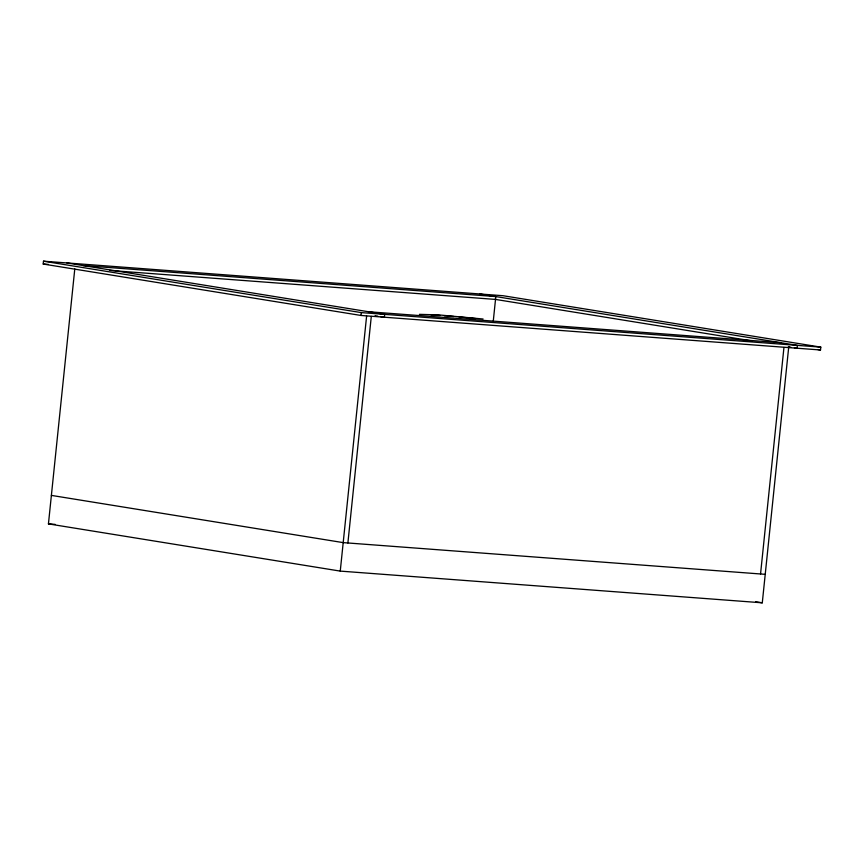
<?xml version="1.0" encoding="UTF-8"?>
<svg xmlns="http://www.w3.org/2000/svg" width="864" height="864" viewBox="0 0 864 864"><rect width="100%" height="100%" fill="white"/><g stroke="black" fill="none" stroke-linecap="round" stroke-linejoin="round"><path stroke-width="1.3" d="M43.2 264.038L43.492 261.187L503.042 295.715L820.8 347.134L820.508 349.985L360.958 315.457L43.2 264.038L48.406 264.427M788.778 346.475L762.286 602.813L340.254 571.104L48.438 523.886L74.79 268.888M360.958 315.457L361.249 312.606L43.492 261.187M340.254 571.104L366.606 316.105M347.89 542.981L371.293 316.462M493.301 320.868L495.806 296.568L83.149 265.572M760.547 573.977L783.95 347.458M419.44 314.345L438.415 314.874L483.106 319.01M431.233 315.166L440.186 315.5M444.29 315.77L453.794 316.505M109.739 270.443L495.515 299.419M368.485 311.742L781.142 342.749M361.249 312.606L820.8 347.134M765.234 574.333L343.202 542.624L51.376 495.396M48.438 523.886L55.156 524.383M459.054 316.958L475.837 318.6M479.596 293.944L797.353 345.373L797.062 348.224L794.405 347.792M817.852 349.553L820.508 349.985M494.932 299.322L752.112 340.945M788.324 346.81L790.819 347.209M66.938 262.948L384.696 314.366L384.404 317.218L380.419 316.57M375.095 315.716L377.762 316.138M755.622 601.733L762.286 602.813"/></g></svg>
